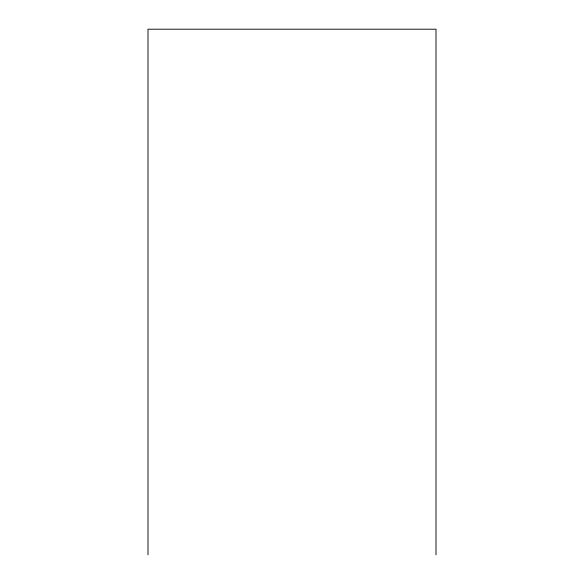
<?xml version="1.0" encoding="UTF-8"?>
<svg xmlns="http://www.w3.org/2000/svg" width="584" height="584" viewBox="0 0 584 584"><rect width="100%" height="100%" fill="white"/><g stroke="black" fill="none" stroke-linecap="round" stroke-linejoin="round"><path stroke-width="0.88" d="M436 554.8L436 29.2L148 29.2L148 554.8"/></g></svg>
